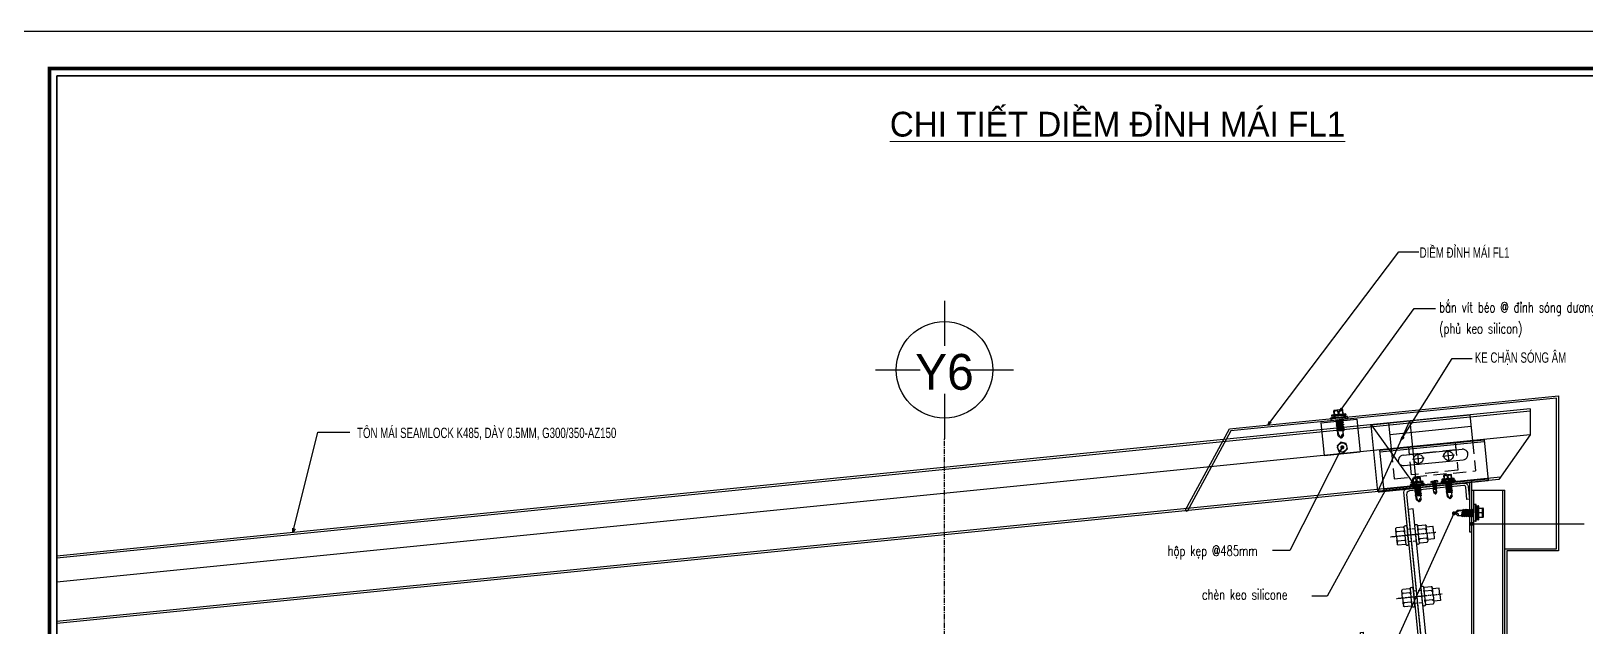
# Model space of a CAD drawing. Header units: inches. Extents: x 2 to 32666, y -5537 to 22.
# Drawn here: x 14871.9 to 15247.9, y -3848.7 to -3704.5 of the extents above; entities that cross this region are included whole.
import ezdxf
from ezdxf.enums import TextEntityAlignment as Align

# ---------------------------------------------------------------- set-up
doc = ezdxf.new("R2010")
doc.units = ezdxf.units.IN
doc.header["$MEASUREMENT"] = 0
for name, pattern in [('CENTER', [2, 1.25, -0.25, 0.25, -0.25]), ('CENTER2', [1.125, 0.75, -0.125, 0.125, -0.125]), ('DASHED2', [0.375, 0.25, -0.125]), ('HIDDEN', [0.375, 0.25, -0.125]), ('HIDDEN2', [4.7625, 3.175, -1.5875])]:
    doc.linetypes.add(name, pattern=pattern)
for name, color, linetype in [('10H-khuat', 8, 'HIDDEN'), ('2', 2, 'Continuous'), ('3', 3, 'Continuous'), ('4', 4, 'Continuous'), ('5', 5, 'Continuous'), ('6', 6, 'Continuous'), ('7', 7, 'Continuous'), ('8', 8, 'Continuous'), ('BAO KHUNG', 31, 'Continuous'), ('DIM', 8, 'Continuous'), ('door', 7, 'Continuous'), ('Kyhieu', 7, 'Continuous'), ('NET IN', 3, 'Continuous'), ('STRUCTURE', 1, 'Continuous'), ('Tim truc', 8, 'Continuous'), ('Xago', 6, 'Continuous')]:
    doc.layers.add(name, color=color, linetype=linetype)
doc.layers.add('12H-Text', color=3, linetype='Continuous', lineweight=15)
doc.layers.add('_TEXT', color=3, linetype='Continuous', lineweight=13)
doc.layers.add('Cover text', color=7, linetype='Continuous', true_color=0x52370f)
doc.styles.add('AVO', font='VAVOB.TTF')
doc.styles.add('hung', font='vnsimli.shx', dxfattribs={"width": 0.7, "height": 520})
doc.styles.add('ST1', font='vnshx.shx', dxfattribs={"width": 0.7})
doc.styles.add('ST1H', font='vnshxh.shx', dxfattribs={"width": 0.7})
doc.styles.add('ST3', font='VHAVANB.TTF')
doc.styles.get("Standard").update_dxf_attribs({"font": 'arial.ttf'})
doc.styles.add('TIEU DE', font='Vharialn.ttf')
doc.dimstyles.new('4', dxfattribs={"dimtxt": 2.5, "dimasz": 1, "dimexe": 1, "dimexo": 0, "dimgap": 1, "dimtad": 1, "dimdec": 0, "dimlfac": 4, "dimzin": 0, "dimdsep": 46, "dimtxsty": 'ST1', "dimblk": 'ARCHTICK', "dimcen": 1, "dimdle": 1, "dimclrd": 8, "dimclre": 8, "dimclrt": 3, "dimadec": 0, "dimazin": 0, "dimtfac": 1, "dimtdec": 0, "dimtix": 1, "dimtmove": 1, "dimatfit": 3, "dimldrblk": 'OPEN30', "dimfxl": 0.18, "dimtfill": 1, "dimtolj": 1, "dimtzin": 0, "dimlwd": -1, "dimlwe": -1, "dimarcsym": 2})
doc.dimstyles.get("Standard").update_dxf_attribs({"dimtxt": 0.18, "dimasz": 0.18, "dimexe": 0.18, "dimexo": 0.0625, "dimgap": 0.09, "dimtad": 0, "dimtih": 1, "dimtoh": 1, "dimdec": 4, "dimzin": 0, "dimdsep": 46, "dimtxsty": 'Standard', "dimcen": 0.09, "dimadec": 0, "dimazin": 0, "dimtfac": 1, "dimtdec": 4, "dimtofl": 0, "dimtmove": 0, "dimatfit": 3, "dimfxl": 1, "dimtolj": 1, "dimtzin": 0, "dimarcsym": 0})

# ---------------------------------------------------------------- blocks, each defined once
blk = doc.blocks.new('kt kien truc 1')
at = {"layer": '2', "color": 157, "linetype": 'Continuous'}
blk.add_lwpolyline([(0, 420), (594, 420), (594, 0), (0, 0)], close=True, dxfattribs=at)
at = {"layer": '7', "color": 147, "linetype": 'Continuous'}
blk.add_lwpolyline([(12.33, 57.61), (581.67, 57.61), (581.67, 409.19), (12.33, 409.19)], close=True, dxfattribs=at)
at = {"layer": 'BAO KHUNG', "color": 167, "linetype": 'Continuous', "const_width": 0.871}
blk.add_lwpolyline([(10.59, 9.07), (583.41, 9.07), (583.41, 410.93), (10.59, 410.93)], close=True, dxfattribs=at)
at = {"layer": 'Cover text', "ltscale": 0.5, "style": 'TIEU DE'}
for tag, p in [('TENBANVE', (45.93, 14.6)), ('STT', (555.05, 15.58))]:
    blk.add_attdef(tag, text='', height=2, dxfattribs=at).set_placement(p, align=Align.MIDDLE_CENTER)
blk = doc.blocks.new('*U5668')
h = blk.add_hatch()
h.set_pattern_fill('ANSI31', color=8, scale=0.88, angle=30, style=0)
h.set_pattern_definition([(165, (-2929.86261, 4673.71054), (-0.028470095, -0.1062518409), [])])
edge = h.paths.add_edge_path()
edge.add_line((-4.6, 10), (-4.6, 10))
edge.add_ellipse((-5.5, 9.9), major_axis=(-0.608, 0.608), ratio=1, start_angle=231.1342, end_angle=305.0819)
edge.add_line((-5.3, 10.8), (-5.3, 10.8))
edge.add_line((-5.3, 10.8), (-3.9, 10.8))
edge.add_line((-3.9, 10.8), (-3.9, 10.8))
edge.add_ellipse((-3.7, 9.9), major_axis=(-0.608, 0.608), ratio=1, start_angle=-37.0022, end_angle=38.8658)
h = blk.add_hatch()
h.set_pattern_fill('ANSI31', color=8, scale=0.88, angle=30, style=0)
h.set_pattern_definition([(195, (-2929.86261, -4686.91054), (-0.028470095, 0.1062518409), [])])
edge = h.paths.add_edge_path()
edge.add_line((-4.6, 3.2), (-4.6, 3.2))
edge.add_ellipse((-5.5, 3.3), major_axis=(-0.608, 0.608), ratio=1, start_angle=144.9181, end_angle=218.8658, ccw=False)
edge.add_line((-5.3, 2.4), (-5.3, 2.4))
edge.add_line((-5.3, 2.4), (-3.9, 2.4))
edge.add_line((-3.9, 2.4), (-3.9, 2.4))
edge.add_ellipse((-3.7, 3.3), major_axis=(-0.608, 0.608), ratio=1, start_angle=51.1342, end_angle=127.0022, ccw=False)
h = blk.add_hatch()
h.set_pattern_fill('ANSI31', color=8, scale=0.88, angle=30, style=0)
h.set_pattern_definition([(15, (2929.86261, 4673.71054), (0.028470095, -0.1062518409), [])])
edge = h.paths.add_edge_path()
edge.add_line((4.6, 10), (4.6, 10))
edge.add_ellipse((5.5, 9.9), major_axis=(0.608, 0.608), ratio=1, start_angle=54.9181, end_angle=128.8658, ccw=False)
edge.add_line((5.3, 10.8), (5.3, 10.8))
edge.add_line((5.3, 10.8), (3.9, 10.8))
edge.add_line((3.9, 10.8), (3.9, 10.8))
edge.add_ellipse((3.7, 9.9), major_axis=(0.608, 0.608), ratio=1, start_angle=321.1342, end_angle=397.0022, ccw=False)
h = blk.add_hatch()
h.set_pattern_fill('ANSI31', color=8, scale=0.88, angle=30, style=0)
h.set_pattern_definition([(345, (2929.86261, -4686.91054), (0.028470095, 0.1062518409), [])])
edge = h.paths.add_edge_path()
edge.add_line((4.6, 3.2), (4.6, 3.2))
edge.add_ellipse((5.5, 3.3), major_axis=(0.608, 0.608), ratio=1, start_angle=141.1342, end_angle=215.0819)
edge.add_line((5.3, 2.4), (5.3, 2.4))
edge.add_line((5.3, 2.4), (3.9, 2.4))
edge.add_line((3.9, 2.4), (3.9, 2.4))
edge.add_ellipse((3.7, 3.3), major_axis=(0.608, 0.608), ratio=1, start_angle=232.9978, end_angle=308.8658)
h = blk.add_hatch()
h.set_pattern_fill('ANSI31', color=8, scale=0.88, angle=30, style=0)
h.set_pattern_definition([(165, (-2929.86261, 4715.51054), (-0.028470095, -0.1062518409), [])])
edge = h.paths.add_edge_path()
edge.add_line((-4.6, -11.2), (-4.6, -11.2))
edge.add_ellipse((-5.5, -11.3), major_axis=(-0.608, 0.608), ratio=1, start_angle=231.1342, end_angle=305.0819)
edge.add_line((-5.3, -10.4), (-5.3, -10.4))
edge.add_line((-5.3, -10.4), (-3.9, -10.4))
edge.add_line((-3.9, -10.4), (-3.9, -10.4))
edge.add_ellipse((-3.7, -11.3), major_axis=(-0.608, 0.608), ratio=1, start_angle=-37.0022, end_angle=38.8658)
h = blk.add_hatch()
h.set_pattern_fill('ANSI31', color=8, scale=0.88, angle=30, style=0)
h.set_pattern_definition([(15, (2929.86261, 4715.51054), (0.028470095, -0.1062518409), [])])
edge = h.paths.add_edge_path()
edge.add_line((4.6, -11.2), (4.6, -11.2))
edge.add_ellipse((5.5, -11.3), major_axis=(0.608, 0.608), ratio=1, start_angle=54.9181, end_angle=128.8658, ccw=False)
edge.add_line((5.3, -10.4), (5.3, -10.4))
edge.add_line((5.3, -10.4), (3.9, -10.4))
edge.add_line((3.9, -10.4), (3.9, -10.4))
edge.add_ellipse((3.7, -11.3), major_axis=(0.608, 0.608), ratio=1, start_angle=321.1342, end_angle=397.0022, ccw=False)
h = blk.add_hatch()
h.set_pattern_fill('ANSI31', color=8, scale=0.88, angle=30, style=0)
h.set_pattern_definition([(195, (-2929.86261, -4645.11054), (-0.028470095, 0.1062518409), [])])
edge = h.paths.add_edge_path()
edge.add_line((-4.6, -18), (-4.6, -18))
edge.add_ellipse((-5.5, -17.9), major_axis=(-0.608, 0.608), ratio=1, start_angle=144.9181, end_angle=218.8658, ccw=False)
edge.add_line((-5.3, -18.8), (-5.3, -18.8))
edge.add_line((-5.3, -18.8), (-3.9, -18.8))
edge.add_line((-3.9, -18.8), (-3.9, -18.8))
edge.add_ellipse((-3.7, -17.9), major_axis=(-0.608, 0.608), ratio=1, start_angle=51.1342, end_angle=127.0022, ccw=False)
h = blk.add_hatch()
h.set_pattern_fill('ANSI31', color=8, scale=0.88, angle=30, style=0)
h.set_pattern_definition([(345, (2929.86261, -4645.11054), (0.028470095, 0.1062518409), [])])
edge = h.paths.add_edge_path()
edge.add_line((4.6, -18), (4.6, -18))
edge.add_ellipse((5.5, -17.9), major_axis=(0.608, 0.608), ratio=1, start_angle=141.1342, end_angle=215.0819)
edge.add_line((5.3, -18.8), (5.3, -18.8))
edge.add_line((5.3, -18.8), (3.9, -18.8))
edge.add_line((3.9, -18.8), (3.9, -18.8))
edge.add_ellipse((3.7, -17.9), major_axis=(0.608, 0.608), ratio=1, start_angle=232.9978, end_angle=308.8658)
at = {"color": 8, "linetype": 'CENTER2'}
blk.add_line((0, -27.6), (0, 16.8), dxfattribs=at)
at = {"color": 8}
for p, q in [((-8.4, 3.3), (-8.4, 9.9)), ((0, 10.8), (-7.5, 10.8)), ((-4.6, 3.3), (-4.6, 9.9)), ((0, 10.8), (7.5, 10.8)), ((4.6, 3.3), (4.6, 9.9)), ((8.4, 3.3), (8.4, 9.9)), ((-4.6, -17.9), (-4.6, -11.3)), ((4.6, -17.9), (4.6, -11.3)), ((0, -18.8), (-7.5, -18.8)), ((0, -18.8), (7.5, -18.8))]:
    blk.add_line(p, q, dxfattribs=at)
at = {"color": 3, "linetype": 'HIDDEN2'}
for p, q in [((-6, 0), (-6, -8)), ((6, 0), (6, -8))]:
    blk.add_line(p, q, dxfattribs=at)
at = {"color": 3}
for points in [[(0, 2.4), (-8.7, 2.4, 0.414214), (-9.6, 1.5), (-9.6, 0.9, 0.414214), (-8.7, 0), (0, 0), (8.7, 0, 0.414214), (9.6, 0.9), (9.6, 1.5, 0.414214), (8.7, 2.4)], [(0, -8), (-8.7, -8, 0.414214), (-9.6, -8.9), (-9.6, -9.5, 0.414214), (-8.7, -10.4), (0, -10.4), (8.7, -10.4, 0.414214), (9.6, -9.5), (9.6, -8.9, 0.414214), (8.7, -8)]]:
    blk.add_lwpolyline(points, format="xyb", close=True, dxfattribs=at)
at = {"color": 8}
for points in [[(-7.5, -10.4, 0.414214), (-8.4, -11.3), (-8.4, -17.9, 0.414214), (-7.5, -18.8)], [(7.5, -10.4, -0.414214), (8.4, -11.3), (8.4, -17.9, -0.414214), (7.5, -18.8)]]:
    blk.add_lwpolyline(points, format="xyb", dxfattribs=at)
blk.add_lwpolyline([(-7.5, -10.4), (0, -10.4)], dxfattribs=at)
at = {"color": 3}
for points in [[(0, -25.4), (-5.9, -25.4, -0.414214), (-6, -25.3), (-6, -18.8)], [(0, -25.4), (5.9, -25.4, 0.414214), (6, -25.3), (6, -18.8)]]:
    blk.add_lwpolyline(points, format="xyb", dxfattribs=at)
at = {"color": 8}
for centre, start, end in [((-7.5, 9.9), 90, 180), ((-7.5, 3.3), 180, 270), ((-5.5, 9.9), 360, 90), ((-5.5, 3.3), 270, 0), ((-5.5, 3.3), 270, 0), ((-3.7, 9.9), 90, 180), ((-3.7, 3.3), 180, 270), ((-3.7, 3.3), 180, 270), ((3.7, 9.9), 360, 90), ((3.7, 3.3), 270, 0), ((3.7, 3.3), 270, 0), ((5.5, 9.9), 90, 180), ((5.5, 3.3), 180, 270), ((5.5, 3.3), 180, 270), ((7.5, 9.9), 360, 90), ((7.5, 3.3), 270, 0), ((-5.5, -11.3), 360, 90), ((-3.7, -11.3), 90, 180), ((3.7, -11.3), 360, 90), ((5.5, -11.3), 90, 180), ((-5.5, -17.9), 270, 0), ((-5.5, -17.9), 270, 0), ((-3.7, -17.9), 180, 270), ((-3.7, -17.9), 180, 270), ((3.7, -17.9), 270, 0), ((3.7, -17.9), 270, 0), ((5.5, -17.9), 180, 270), ((5.5, -17.9), 180, 270)]:
    blk.add_arc(centre, 0.859, start, end, dxfattribs=at)
blk = doc.blocks.new('*U3621')
at = {"color": 3, "ltscale": 10}
for p, q in [((5, 135), (0, 135)), ((0, 135), (0, 0)), ((5, 135), (0, 135)), ((0, 135), (0, 7.8)), ((5, 10), (5, 135)), ((5, 0), (5, 135)), ((4.7, 0), (5, 0)), ((5, 0), (0, 0)), ((5, 0), (5, 0)), ((5, 0), (5, 0)), ((5, 0), (5, 0))]:
    blk.add_line(p, q, dxfattribs=at)
at = {"color": 6, "ltscale": 10}
blk.add_lwpolyline([(-3, 5), (-53.6, 5, -0.414214), (-57.6, 9), (-57.6, 21), (-55.2, 21), (-55.2, 9, 0.414214), (-53.6, 7.4), (-5.4, 7.4, 0.414214), (-2.4, 10.4), (-2.4, 152, -0.414214), (0.6, 155), (56, 155, -0.414214), (60, 151), (60, 139), (57.6, 139), (57.6, 151, 0.414214), (56, 152.6), (3, 152.6, 0.414214), (0, 149.6), (0, 8, -0.414214)], format="xyb", close=True, dxfattribs=at)
at = {"xscale": -1, "rotation": 89.99999999959392}
for p in [(-3, 110), (-3, 50)]:
    blk.add_blockref('*U5668', p, dxfattribs=at)
blk = doc.blocks.new('Short_Self_drilling')
at = {"layer": 'STRUCTURE', "color": 1, "linetype": 'Continuous'}
for p, q in [((6.4, 1.7), (-6.4, 1.7)), ((5.1, 3.8), (-5.1, 3.8)), ((-2.6, 2.9), (-5.1, 2.9)), ((-3.4, 3.8), (-3.4, 6.8)), ((3, 7.2), (-3, 7.2)), ((2.6, 2.9), (-2.6, 2.9)), ((-2.1, 2.8), (-2.1, 2.9)), ((6.3, 0), (0, 0)), ((2.2, 2.8), (2.2, 2.9)), ((2.2, -0.5), (2.2, 0)), ((5.1, 2.9), (2.6, 2.9)), ((3.4, 3.8), (3.4, 6.8)), ((3, -1.2), (-2.7, -0.2)), ((3, -2.7), (-2.7, -1.8)), ((3, -4.2), (-2.7, -3.3)), ((3, -5.8), (-2.7, -4.8)), ((3, -7.3), (-2.7, -6.3)), ((-1.9, -8), (-2.7, -7.9)), ((-2.1, -1.4), (-2.1, -0.9)), ((-2.1, -2.9), (-2.1, -2.4)), ((-2.1, -4.4), (-2.1, -3.9)), ((-2.1, -6), (-2.1, -5.4)), ((-2.1, -7.5), (-2.1, -7)), ((-2.1, -12.3), (-2.1, -8.5)), ((3, -8.8), (-1.1, -8.1)), ((2.1, -12.3), (2.1, -9.1)), ((2.2, -2), (2.2, -1.5)), ((2.2, -3.6), (2.2, -3)), ((2.2, -5.1), (2.2, -4.6)), ((2.2, -6.6), (2.2, -6.1)), ((2.2, -8.1), (2.2, -7.6))]:
    blk.add_line(p, q, dxfattribs=at)
blk.add_lwpolyline([(6.4, 1.3), (6.4, 1.7), (2.1, 2.8), (-2.1, 2.8), (-6.4, 1.7), (-6.4, 1.3)], close=True, dxfattribs=at)
for points in [[(-6.4, 1.3, -0.088869), (-6.3, 0), (0, 0)], [(-0.1, 3.8), (-0.3, 6.2, 0.338878), (-3.1, 6.2), (-3.3, 3.8)], [(3.3, 3.8), (3.1, 6.2, 0.338878), (0.3, 6.2), (0.1, 3.8)], [(-0.1, -14), (-1, -12.2, -0.148657), (-1.4, -11.2), (-2, -7.7, -0.815006), (-1.2, -7.8, 0.150833), (-0.8, -8.7)], [(2.1, -12.3), (1.7, -11.7, 0.52242), (0.9, -11.7), (-0.2, -14.2)], [(2.1, -12.3), (0.2, -14.2, -0.333596), (-0.2, -14.2), (-2.1, -12.3)]]:
    blk.add_lwpolyline(points, format="xyb", dxfattribs=at)
for points in [[(3, -1.2), (2.2, -1.5), (-2.1, -0.8), (-2.7, -0.2), (-2.4, 0)], [(3, -2.7), (2.2, -3), (-2.1, -2.4), (-2.7, -1.8), (-2.1, -1.4), (2.2, -2), (3, -2.7)], [(3, -4.2), (2.2, -4.6), (-2.1, -3.9), (-2.7, -3.3), (-2.1, -2.9), (2.2, -3.6), (3, -4.2)], [(3, -5.8), (2.2, -6.1), (-2.1, -5.4), (-2.7, -4.8), (-2.1, -4.4), (2.2, -5.1), (3, -5.8)], [(3, -7.3), (2.2, -7.6), (-2.1, -7), (-2.7, -6.3), (-2.1, -6), (2.2, -6.6), (3, -7.3)], [(-1.8, -8.5), (-2.1, -8.5), (-2.7, -7.9), (-2.1, -7.5), (-1.8, -7.5)], [(-1.3, -7.6), (2.2, -8.1), (3, -8.8)], [(-1.2, 0), (2.2, -0.5), (3, -1.2)], [(3, -8.8), (2.2, -9.1), (-0.8, -8.7)]]:
    blk.add_lwpolyline(points, dxfattribs=at)
for centre, radius, start, end in [((-5, 3.3), 0.455, 109.7949, 250.2674), ((-3, 6.8), 0.429, 90.0311, 180.0311), ((3, 6.8), 0.429, 0.0311, 90.0311), ((5.1, 3.3), 0.435, 279.7276, 80.3347), ((10, 0.2), 3.74, 162.2963, 182.6103)]:
    blk.add_arc(centre, radius, start, end, dxfattribs=at)
blk = doc.blocks.new('A$C5FAA1D3F')
at = {"color": 8}
for p, q in [((-26.59, -10.81, 0), (-25.6, -0.91, 0)), ((-0.39, -3.85, 0), (-25.64, -1.33, 0)), ((-0.34, -3.43, 0), (-25.6, -0.91, 0)), ((-1.33, -13.34, 0), (-0.34, -3.43, 0)), ((-6.38, -8.5, 0), (-20.69, -7.07, 0)), ((-17.23, -7.27, 0), (-17.51, -10.1, 0)), ((-1.33, -13.34, 0), (-26.59, -10.81, 0)), ((-1.29, -12.92, 0), (-26.55, -10.39, 0)), ((-24.42, -17.42, 0), (-23.79, -11.09, 0)), ((-6.63, -11.02, 0), (-20.94, -9.59, 0)), ((-18.79, -8.54, 0), (-15.96, -8.83, 0)), ((-11.5, -9.26, 0), (-8.67, -9.54, 0)), ((-9.94, -7.99, 0), (-10.23, -10.82, 0)), ((-4.49, -16.58, 0), (-24.14, -14.62, 0)), ((-4.77, -19.39, 0), (-4.14, -13.06, 0)), ((-4.77, -19.39, 0), (-24.42, -17.42, 0))]:
    blk.add_line(p, q, dxfattribs=at)
at = {"color": 8, "linetype": 'HIDDEN2'}
for p, q in [((-23.79, -11.09, 0), (-23.06, -3.85, 0)), ((-3.42, -5.82, 0), (-23.06, -3.85, 0)), ((-19.57, -11.51, 0), (-18.9, -4.83, 0)), ((-18.9, -4.83, 0), (-7.68, -5.96, 0)), ((-7.68, -5.96, 0), (-8.35, -12.64, 0)), ((-4.14, -13.06, 0), (-3.42, -5.82, 0)), ((-19.58, -11.51, 0), (-19.4, -9.75, 0)), ((-19.4, -9.75, 0), (-8.17, -10.87, 0)), ((-8.17, -10.87, 0), (-8.35, -12.64, 0)), ((-8.35, -12.64, 0), (-19.58, -11.51, 0)), ((-8.35, -12.64, 0), (-19.57, -11.51, 0))]:
    blk.add_line(p, q, dxfattribs=at)
at = {"color": 8}
for centre, major_axis, start_param, end_param in [((-20.82, -8.33, 0), (-0.941, -0.852), 3.876998, 7.018591), ((-17.37, -8.69, 0), (-0.836, -0.757), 5.447794310103061, 11.73097961728265), ((-10.09, -9.4, 0), (-0.836, -0.757), 5.447794310103061, 11.73097961728265), ((-6.5, -9.76, 0), (-0.941, -0.852), 0.735405, 3.876998)]:
    blk.add_ellipse(centre, major_axis=major_axis, ratio=1, start_param=start_param, end_param=end_param, dxfattribs=at)
at = {"color": 1, "xscale": 0.2707692322397919, "yscale": 0.2707692322397919, "zscale": 0.2707692322397919, "rotation": 174.2582798079231}
for p in [(-16.04, -2.29, 0), (-8.54, -3.04, 0)]:
    blk.add_blockref('Short_Self_drilling', p, dxfattribs=at)
blk = doc.blocks.new('TRUCVP')
at = {"layer": 'Kyhieu', "color": 1, "linetype": 'Continuous'}
for points in [[(0, 17.5), (0, 50)], [(-50, 0), (-17.5, 0)], [(17.5, 0), (50, 0)], [(0, -50), (0, -17.5)]]:
    blk.add_lwpolyline(points, dxfattribs=at)
at = {"layer": 'Kyhieu', "color": 40, "linetype": 'Continuous'}
blk.add_circle((0, 0), 35, dxfattribs=at)
blk = doc.blocks.new('_ArchTick')
at = {"color": 0, "linetype": 'ByBlock', "const_width": 0.15}
blk.add_lwpolyline([(-0.5, -0.5), (0.5, 0.5)], dxfattribs=at)
blk = doc.blocks.new('_Open30')
at = {"color": 0, "linetype": 'ByBlock', "lineweight": -2}
for p, q in [((-1, 0.27), (0, 0)), ((0, 0), (-1, -0.27)), ((0, 0), (-1, 0))]:
    blk.add_line(p, q, dxfattribs=at)
blk = doc.blocks.new('Clamp_Side')
for p, q in [((-17.5, 36.8), (17.5, 36.8)), ((-17.5, 36.8), (-17.5, 5)), ((17.5, 36.8), (17.5, 5)), ((-17.5, 5), (17.5, 5))]:
    blk.add_line(p, q)
blk.add_lwpolyline([(5.8, 9.3), (4.9, 14.4), (0, 16.3), (-4, 12.9), (-3.2, 7.8), (1.7, 6)], close=True)
blk.add_circle((0.9, 11.1), 4.52)
blk = doc.blocks.new('DOT')
at = {"color": 0, "linetype": 'ByBlock'}
blk.add_line((-0.5, 0), (-1, 0), dxfattribs=at)
at = {"color": 0, "linetype": 'ByBlock', "const_width": 0.5}
blk.add_lwpolyline([(-0.25, 0, 1), (0.25, 0, 1)], format="xyb", close=True, dxfattribs=at)
blk = doc.blocks.new('HFR-1')
at = {"layer": 'STRUCTURE', "color": 1, "linetype": 'Continuous'}
for p, q in [((-5.5, 0), (5.5, 0)), ((-5.2, 0.8), (-3.4, 1.5)), ((5.2, 0.8), (3.4, 1.5)), ((-2.4, -1.2), (-3, -1.6)), ((-3, -1.6), (-2.4, -1.9)), ((-2.4, -1.9), (-3, -2.3)), ((-3, -2.3), (-2.4, -2.6)), ((-2.4, -2.6), (-3, -3)), ((-3, -3), (-2.4, -3.3)), ((-2.4, -3.3), (-3, -3.7)), ((-3, -3.7), (-2.4, -4.1)), ((-2.4, -4.1), (-3, -4.4)), ((-3, -4.4), (-2.4, -4.8)), ((-2.4, -4.8), (-3, -5.1)), ((-3, -5.1), (-2.4, -5.5)), ((-2.4, -5.5), (-3, -5.8)), ((-3, -5.8), (-2.4, -6.2)), ((-2.4, -6.2), (-3, -6.6)), ((-3, -6.6), (-2.4, -6.9)), ((-2.4, -6.9), (-3, -7.3)), ((-3, -7.3), (-2.4, -7.6)), ((-2.4, -7.6), (-3, -8)), ((-3, -8), (-2.4, -8.3)), ((-2.4, -8.3), (-3, -8.7)), ((-3, -8.7), (-2.4, -9)), ((-2.4, -9), (-3, -9.4)), ((-3, -9.4), (-2.4, -9.7)), ((-2.4, -9.7), (-3, -10.1)), ((-3, -10.1), (-2.4, -10.5)), ((-2.4, -10.5), (-3, -10.8)), ((-3, -10.8), (-2.4, -11.2)), ((-2.4, -11.2), (-3, -11.5)), ((-3, -11.5), (-2.4, -11.9)), ((-2.9, -1.6), (2.9, -1.4)), ((-2.9, -2.3), (2.9, -2.1)), ((-2.9, -3), (2.9, -2.8)), ((-2.9, -3.7), (2.9, -3.6)), ((-2.9, -4.4), (2.9, -4.3)), ((-2.9, -5.1), (2.9, -5)), ((-2.9, -5.9), (2.9, -5.7)), ((-2.9, -6.6), (2.9, -6.4)), ((-2.9, -7.3), (2.9, -7.1)), ((-2.9, -8), (2.9, -7.8)), ((-2.9, -8.7), (2.9, -8.5)), ((-2.9, -9.4), (2.9, -9.2)), ((-2.9, -10.1), (1.5, -10)), ((-2.9, -10.8), (1.3, -10.7)), ((-2.9, -11.5), (0.9, -11.4)), ((-2.5, -17.4), (-2.5, -11.8)), ((-2.5, -17.4), (-2, -16.7)), ((-2.5, -17.4), (-0.2, -19.7)), ((2.4, -1.1), (-2.4, -1.2)), ((2.4, -1.8), (-2.4, -1.9)), ((-2.4, -1.9), (2.4, -1.8)), ((-2.4, -2.6), (2.4, -2.5)), ((2.4, -2.5), (-2.4, -2.6)), ((-2.4, -3.3), (2.4, -3.2)), ((2.4, -3.2), (-2.4, -3.3)), ((-2.4, -4.1), (2.4, -3.9)), ((2.4, -3.9), (-2.4, -4.1)), ((-2.4, -4.8), (2.4, -4.6)), ((2.4, -4.6), (-2.4, -4.8)), ((-2.4, -5.5), (2.4, -5.3)), ((2.4, -5.3), (-2.4, -5.5)), ((-2.4, -6.2), (2.4, -6)), ((2.4, -6), (-2.4, -6.2)), ((-2.4, -6.9), (2.4, -6.8)), ((2.4, -6.8), (-2.4, -6.9)), ((-2.4, -7.6), (2.4, -7.5)), ((2.4, -7.5), (-2.4, -7.6)), ((-2.4, -8.3), (2.4, -8.2)), ((2.4, -8.2), (-2.4, -8.3)), ((-2.4, -9), (2.4, -8.9)), ((2.4, -8.9), (-2.4, -9)), ((-2.4, -9.7), (2.4, -9.6)), ((2.4, -9.6), (-2.4, -9.7)), ((1.4, -10.3), (-2.4, -10.5)), ((-2.4, -10.5), (1.4, -10.3)), ((-2.4, -11.2), (1.1, -11.1)), ((1.1, -11.1), (-2.4, -11.2)), ((-2.4, -11.9), (0.4, -11.8)), ((-1, -16.7), (0.2, -19.7)), ((0.1, -19.4), (1.2, -17.3)), ((0.2, -19.7), (2.5, -17.4)), ((1.6, -16.1), (2.3, -10.2)), ((2.2, -10), (2.9, -10)), ((2.2, -11), (2.4, -11)), ((2.4, -11), (2.2, -11)), ((2.2, -11.4), (2.9, -11.4)), ((2.2, -11.7), (2.4, -11.7)), ((2.4, -10.3), (2.3, -10.3)), ((2.3, -10.3), (2.4, -10.3)), ((2.3, -10.7), (2.9, -10.7)), ((2.9, -1.4), (2.4, -1.1)), ((2.4, -1.8), (2.9, -1.4)), ((2.9, -2.1), (2.4, -1.8)), ((2.4, -2.5), (2.9, -2.1)), ((2.9, -2.8), (2.4, -2.5)), ((2.4, -3.2), (2.9, -2.8)), ((2.9, -3.6), (2.4, -3.2)), ((2.4, -3.9), (2.9, -3.6)), ((2.9, -4.3), (2.4, -3.9)), ((2.4, -4.6), (2.9, -4.3)), ((2.9, -5), (2.4, -4.6)), ((2.4, -5.3), (2.9, -5)), ((2.9, -5.7), (2.4, -5.3)), ((2.4, -6), (2.9, -5.7)), ((2.9, -6.4), (2.4, -6)), ((2.4, -6.8), (2.9, -6.4)), ((2.9, -7.1), (2.4, -6.8)), ((2.4, -7.5), (2.9, -7.1)), ((2.9, -7.8), (2.4, -7.5)), ((2.4, -8.2), (2.9, -7.8)), ((2.9, -8.5), (2.4, -8.2)), ((2.4, -8.9), (2.9, -8.5)), ((2.9, -9.2), (2.4, -8.9)), ((2.4, -9.6), (2.9, -9.2)), ((2.9, -10), (2.4, -9.6)), ((2.4, -10.3), (2.9, -10)), ((2.9, -10.7), (2.4, -10.3)), ((2.4, -11), (2.9, -10.7)), ((2.9, -11.4), (2.4, -11)), ((2.4, -11.7), (2.9, -11.4)), ((2.5, -17.4), (2.5, -11.7))]:
    blk.add_line(p, q, dxfattribs=at)
at = {"layer": 'STRUCTURE', "color": 1, "linetype": 'Continuous', "ltscale": 8}
for p in [(-3.4, 1.5), (3.4, 1.5)]:
    blk.add_line(p, (0, 1.5), dxfattribs=at)
at = {"layer": 'STRUCTURE', "color": 1, "linetype": 'DASHED2'}
for p in [(-1.9, 1.5), (1.9, 1.5)]:
    blk.add_line(p, (0, 0), dxfattribs=at)
at = {"layer": 'STRUCTURE', "color": 1, "linetype": 'Continuous', "ltscale": 8}
for centre, start, end in [((-4.7, 0.2), 130.41, 194.8062), ((4.7, 0.2), 345.1938, 49.59)]:
    blk.add_arc(centre, 0.801, start, end, dxfattribs=at)
at = {"layer": 'STRUCTURE', "color": 1, "linetype": 'Continuous'}
for centre, radius, start, end in [((-7.3, -9), 9.14, 58.065, 78.8402), ((5.1, -3.8), 3.83, 84.2039, 134.3621), ((-1.5, -17.1), 0.59, 34.2302, 144.5641), ((0, -19.4), 0.331, 231.6348, 305.4287), ((-0.5, -10.1), 1.93, 296.6041, 355.3922), ((-0.6, -16), 2.2, 324.0048, 357.8268), ((1.9, -10.3), 0.444, 15.9762, 172.6971)]:
    blk.add_arc(centre, radius, start, end, dxfattribs=at)

msp = doc.modelspace()

# ---------------------------------------------------------------- linework, layer by layer
at = {"layer": '3', "ltscale": 10}
for p, q in [((15234.3495, -3795.9777), (14878.1005, -3831.6026)), ((15234.3993, -3796.4752), (14878.1503, -3832.1001)), ((15227.2245, -3812.5188), (14878.0508, -3847.4361)), ((15226.8495, -3813.0587), (14878.1005, -3847.9336)), ((15220.2579, -4066.9148), (15220.2579, -3815.6594)), ((15220.7579, -4066.9148), (15220.7579, -3815.6594)), ((15227.7579, -4066.9148), (15227.7579, -3815.6594)), ((15228.2579, -4066.9148), (15228.2579, -3815.6594))]:
    msp.add_line(p, q, dxfattribs=at)
at = {"layer": '3'}
msp.add_line((15220.2579, -3815.6594), (15228.2579, -3815.6594), dxfattribs=at)
msp.add_lwpolyline([(15234.3495, -3795.9777), (15234.3495, -3802.2589), (15226.8495, -3813.0587)], dxfattribs=at)
at = {"layer": '4'}
msp.add_lwpolyline([(15219.7579, -3813.7374), (15219.7579, -3825.6849), (15220.2579, -3825.6849), (15220.2579, -3813.1849), (15207.8199, -3814.4287), (15207.8697, -3814.9262)], close=True, dxfattribs=at)
at = {"layer": '5', "const_width": 0.5}
msp.add_lwpolyline([(15197.5492, -3815.9888), (15206.8871, -3815.055)], dxfattribs=at)
at = {"layer": '6'}
msp.add_lwpolyline([(15151.0055, -3820.5592), (15161.6549, -3800.7751), (15241.2579, -3792.8148), (15241.2579, -3830.3148), (15228.7579, -3830.3148), (15228.7579, -3867.8148), (15232.2915, -3871.3484), (15228.7579, -3874.882), (15228.4043, -3874.5284), (15231.5843, -3871.3484), (15228.2579, -3868.0219), (15228.2579, -3829.8148), (15240.7579, -3829.8148), (15240.7579, -3793.3673), (15161.9692, -3801.2462), (15151.4458, -3820.7962)], close=True, dxfattribs=at)
at = {"layer": '7'}
for p, q in [((15195.9323, -3799.8194), (15206.8871, -3815.055)), ((15197.5492, -3815.9888), (15205.2702, -3798.8856))]:
    msp.add_line(p, q, dxfattribs=at)
msp.add_lwpolyline([(15195.9323, -3799.8194), (15205.2702, -3798.8856), (15206.8871, -3815.055), (15197.5492, -3815.9888)], close=True, dxfattribs=at)
at = {"layer": '8', "ltscale": 10}
msp.add_line((15234.3495, -3802.2589), (14878.1005, -3837.8838), dxfattribs=at)
at = {"layer": 'DIM'}
msp.add_lwpolyline([(14878.1005, -3715.3349), (15447.4384, -3715.3349), (15447.4384, -4066.9148), (14878.1005, -4066.9148)], close=True, dxfattribs=at)
at = {"layer": 'NET IN'}
msp.add_lwpolyline([(14865.7695, -3704.5249), (15459.7695, -3704.5249), (15459.7695, -4124.5249), (14865.7695, -4124.5249)], close=True, dxfattribs=at)
at = {"layer": 'Tim truc', "linetype": 'CENTER'}
msp.add_line((15092.7574, -4066.9148), (15092.7574, -3803.1749), dxfattribs=at)

# ---------------------------------------------------------------- block references
at = {"color": 1}
for p, xscale, yscale, zscale, rotation in [((15188.2076, -3798.5086, 0), 0.3200000000259797, 0.3200000000259797, 0.3200000000259797, 5.658749824703994), ((15220.7617, -3821.1038), 0.3200000000259798, 0.3200000000259798, 0.3200000000259798, 269.9688727237926)]:
    msp.add_blockref('Short_Self_drilling', p, dxfattribs=dict(at, xscale=xscale, yscale=yscale, zscale=zscale, rotation=rotation))
at = {"color": 8, "extrusion": (0, 0, -1), "xscale": -0.1492098718646501, "yscale": 0.149209872353822, "zscale": -0.1492098718646501, "rotation": 354.289406862398}
msp.add_blockref('HFR-1', (-15211.2171, -3813.6001), dxfattribs=at)
at = {"layer": '3'}
msp.add_blockref('kt kien truc 1', (14865.7695, -4124.5249), dxfattribs=at)
at = {"layer": 'DIM', "rotation": 191.4211862751044}
msp.add_blockref('A$C5FAA1D3F', (15199.3333, -3819.2756, 0), dxfattribs=at)
at = {"layer": 'door', "color": 4, "xscale": 0.2499999999842335, "yscale": 0.2499999999842335, "zscale": 0.2499999999842335, "rotation": 5.710593137549037}
msp.add_blockref('Clamp_Side', (15189.0198, -3808.0481), dxfattribs=at)
at = {"layer": 'Kyhieu', "ltscale": 10, "xscale": 0.3333333333333334, "yscale": 0.3333333333333334, "zscale": 0.3333333333333334, "rotation": 270}
msp.add_blockref('TRUCVP', (15092.7574, -3786.5083), dxfattribs=at)
at = {"layer": 'Xago', "xscale": 0.25, "yscale": 0.25, "zscale": 0.25, "rotation": 5.710593137190924}
msp.add_blockref('*U3621', (15208.2305, -3853.8639), dxfattribs=at)

# ---------------------------------------------------------------- texts
at = {"layer": '12H-Text', "style": 'hung', "width": 0.7}
for s, p in [('b¾n vÝt bÐo @ ®Ønh sãng d\xad¬ng t«n m¸i', (15212.3915, -3772.6123)), ('(phñ keo silicon)', (15212.3915, -3777.7297)), ('hép kÑp @485mm', (15146.7332, -3831.5369)), ('chÌn keo silicone', (15155.048, -3842.1224))]:
    msp.add_text(s, height=2.5, dxfattribs=at).set_placement(p)
at = {"layer": '3', "style": 'ST1H', "width": 0.7}
for s, p in [('diÒm ®Ønh m¸i fl1', (15207.6678, -3759.3861)), ('ke chÆn sãng ©m', (15221.0017, -3784.7893)), ('t«n m¸i seamlock k485, dµy 0.5mm, g300/350-az150', (14950.7353, -3803.0147))]:
    msp.add_text(s, height=2.5, dxfattribs=at).set_placement(p)
at = {"layer": '_TEXT', "style": 'ST3'}
msp.add_text('%%Uchi tiÕt diÒm ®Ønh m¸i fl1', height=6, dxfattribs=at).set_placement((15079.5494, -3730.057))
at = {"layer": 'Kyhieu', "color": 3, "ltscale": 10, "style": 'AVO'}
msp.add_text('Y6', height=8.66667, dxfattribs=at).set_placement((15092.7574, -3787.0002), align=Align.MIDDLE_CENTER)

# ---------------------------------------------------------------- leaders
at = {"layer": '10H-khuat', "linetype": 'ByBlock', "ltscale": 2}
msp.add_leader([(15199.2374, -3815.8548), (15185.2997, -3841.2574), (15181.5824, -3841.2574)], dimstyle='Standard', override={"dimasz": 1}, dxfattribs=at)
at = {"layer": 'DIM'}
for points, override in [([(15170.9698, -3799.9051), (15202.5968, -3757.9872), (15207.4978, -3757.9872)], {"dimgap": 1, "dimtad": 0}), ([(15188.2912, -3796.6984), (15206.3679, -3771.6701), (15211.5322, -3771.6701)], {"dimgap": 1, "dimtad": 0}), ([(15203.1351, -3803.6152), (15215.5428, -3783.7317), (15220.3869, -3783.7317)], {"dimgap": 1, "dimtad": 0}), ([(14935.2383, -3825.8888), (14941.2183, -3801.6067), (14949.0015, -3801.6067)], {"dimgap": 1, "dimtad": 0}), ([(15188.9625, -3805.2608), (15176.3063, -3830.2329), (15172.0961, -3830.2329)], {"dimgap": 1, "dimtad": 0, "dimzin": 8, "dimldrblk": 'DOT'}), ([(15215.9497, -3821.2443), (15190.1547, -3878.2978), (15182.211, -3878.2978)], {"dimgap": 1, "dimtad": 0, "dimldrblk": 'DOT'}), ([(15220.2579, -3823.7912), (15247.4344, -3823.7912)], {"dimgap": 1, "dimtad": 0, "dimldrblk": 'DOT'})]:
    msp.add_leader(points, dimstyle='4', override=override, dxfattribs=at)

doc.saveas('drawing.dxf')
